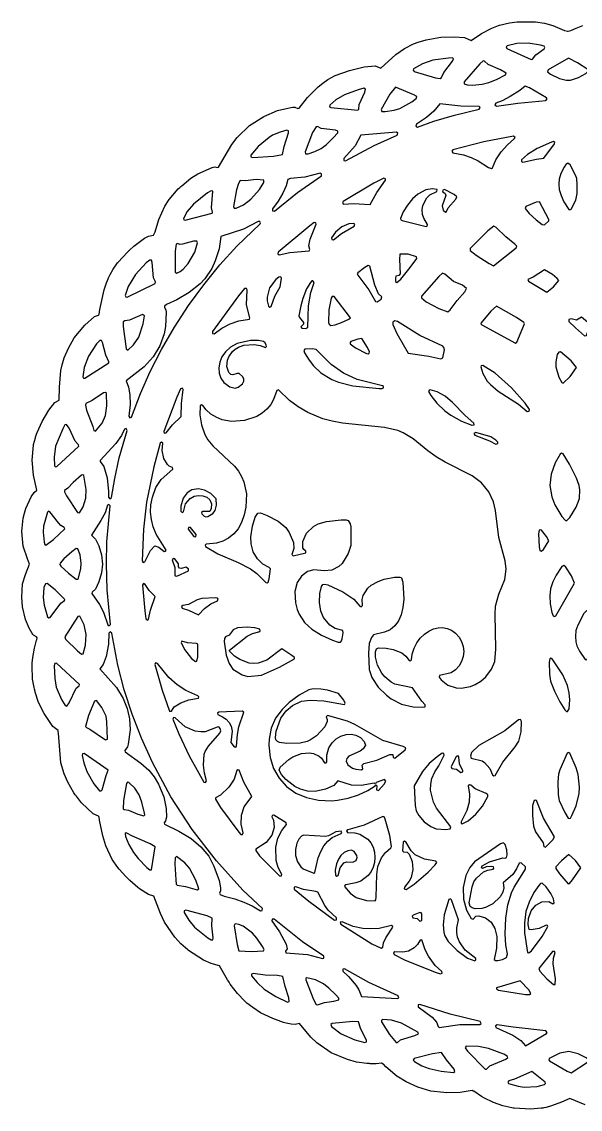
# Model space of a CAD drawing. Header units: millimetres. Extents: x 0 to 300, y 0 to 298.
# Drawn here: x 0.1 to 153.2, y 0.1 to 298.2 of the extents above; entities that cross this region are included whole.
import ezdxf

# ---------------------------------------------------------------- set-up
doc = ezdxf.new("R2010")
doc.units = ezdxf.units.MM
doc.layers.add('CUT', color=7, linetype='CONTINUOUS')

msp = doc.modelspace()

# ---------------------------------------------------------------- linework, layer by layer
at = {"layer": 'CUT'}
msp.add_lwpolyline([(154.5751, 1.3348), (150.3606, 2.9911), (148.0527, 2.0459), (145.3345, 1.0473), (143.8414, 0.6099), (143.264, 0.4507), (142.93, 0.4034), (142.7573, 0.3789), (142.7177, 0.3733), (142.5295, 0.3466), (139.5804, 0.089), (135.108, 0.3518), (134.8889, 0.3881), (134.8545, 0.3938), (134.8141, 0.4005), (134.4482, 0.461), (131.9724, 1.0351), (129.4745, 1.8989), (129.3706, 1.9455), (129.3594, 1.9505), (129.3585, 1.9509), (129.2617, 1.9944), (127.0209, 3.1005), (126.1663, 3.6229), (124.0206, 5.063), (123.8461, 5.0411), (123.5943, 5.195), (120.3205, 4.6484), (116.5742, 4.5926), (115.8061, 4.6405), (112.3059, 5.0758), (108.6779, 6.1143), (105.5083, 7.5633), (105.5064, 7.5643), (105.5046, 7.5652), (105.5016, 7.5668), (105.4982, 7.5686), (103.4066, 8.8391), (103.3369, 8.8907), (103.281, 8.932), (103.2225, 8.9753), (103.0728, 9.086), (99.9572, 11.7521), (99.2483, 12.4101), (99.1846, 12.4132), (98.7811, 12.7584), (97.2379, 12.5066), (96.0482, 12.5637), (95.6377, 12.5834), (95.4572, 12.592), (94.6867, 12.629), (91.8614, 13.0408), (89.3921, 13.6895), (84.9551, 15.5609), (81.0468, 18.269), (79.3714, 19.8869), (76.2764, 23.6176), (75.0309, 23.3452), (73.9945, 23.4434), (72.6097, 23.675), (71.8906, 23.8697), (68.9186, 24.9222), (65.5505, 26.5326), (63.4437, 27.9459), (61.8658, 29.1897), (61.2759, 29.7211), (59.2228, 31.8524), (57.2935, 34.3703), (57.0769, 34.7173), (56.9367, 34.9419), (56.8004, 35.1603), (56.5689, 35.5312), (54.3018, 39.3937), (52.056, 40.0406), (49.9666, 40.9648), (45.7978, 43.6361), (45.6312, 43.7551), (43.7602, 45.414), (42.0539, 47.2459), (39.2772, 51.381), (38.1327, 53.7638), (36.3663, 58.4964), (34.875, 58.9547), (32.43, 60.4898), (31.9604, 60.8751), (29.7347, 62.8007), (29.6255, 62.9121), (29.5221, 63.0175), (29.3577, 63.1852), (28.6237, 63.9339), (26.8222, 65.8776), (26.4343, 66.3873), (24.9231, 68.5542), (23.1675, 72.3388), (22.3103, 75.0352), (21.4393, 79.299), (21.3048, 80.2541), (21.2394, 80.2773), (21.2054, 80.4436), (19.6873, 81.1074), (16.4989, 84.0864), (15.0948, 85.8799), (15.0075, 86.0005), (14.8933, 86.1583), (14.7701, 86.3285), (14.3863, 86.8588), (12.7845, 89.7536), (11.781, 92.0073), (10.8712, 95.1017), (10.1795, 103.163), (10.1483, 103.6674), (10.1353, 103.679), (10.1107, 103.9655), (8.6725, 105.0462), (6.2505, 108.5887), (4.748, 111.5663), (3.8106, 114.41), (3.7596, 114.6233), (3.6164, 115.2216), (3.5856, 115.3504), (3.4921, 115.7408), (3.1023, 118.0009), (3.0465, 119.0791), (3.0274, 119.4477), (2.9874, 120.2194), (2.9567, 120.8126), (2.9567, 122.4027), (3.1711, 123.9349), (3.5935, 126.5193), (4.1877, 128.6575), (4.2247, 128.7783), (4.2223, 128.7817), (4.3673, 129.3035), (4.2082, 129.5995), (3.3641, 130.03), (3.201, 130.2672), (3.1989, 130.2702), (3.1886, 130.2852), (2.9239, 130.6703), (2.1898, 131.9826), (1.1838, 134.3347), (0.334, 137.8563), (0.1497, 140.4419), (0.3625, 144.1402), (1.1184, 146.7172), (2.262, 149.5285), (1.6751, 150.9372), (0.491, 154.4332), (0.1195, 158.4401), (0.5088, 162.1078), (0.8861, 163.5358), (1.2808, 164.8081), (2.6915, 167.9601), (3.5472, 169.1518), (4.2774, 169.8449), (3.3194, 173.8914), (3.0173, 178.0511), (3.3114, 182.1419), (3.3451, 182.3465), (3.849, 184.1589), (3.9146, 184.3563), (3.9935, 184.5935), (4.1843, 185.1674), (4.3237, 185.587), (5.6729, 188.6566), (7.5156, 191.7681), (9.2318, 193.7951), (10.372, 194.4813), (10.4806, 198.0064), (10.8061, 202.6339), (11.1589, 204.1819), (11.751, 206.0601), (12.9068, 208.7394), (14.5018, 211.5292), (17.4071, 215.0704), (20.031, 217.4224), (21.1816, 217.7771), (21.2117, 217.9178), (21.3349, 218.0193), (21.5071, 219.3), (22.6749, 224.7629), (23.3418, 226.6547), (23.6135, 227.309), (23.627, 227.3415), (23.6852, 227.4818), (23.9046, 228.0101), (24.3655, 228.9687), (25.2057, 230.4118), (26.4025, 232.1398), (26.4104, 232.149), (26.4569, 232.2036), (26.5061, 232.2613), (26.5595, 232.324), (29.0854, 235.0671), (29.4402, 235.4068), (29.5129, 235.4764), (29.5818, 235.5424), (29.6318, 235.5903), (30.8262, 236.6708), (33.752, 238.8838), (34.8495, 239.461), (36.2517, 239.7341), (36.6787, 240.6379), (37.6608, 244.0303), (39.3834, 247.6868), (40.5321, 249.4857), (43.0373, 252.4083), (43.462, 252.7959), (43.5469, 252.8733), (43.7297, 253.0402), (43.988, 253.276), (46.4743, 255.3664), (48.4173, 256.54), (52.3217, 258.2958), (53.0138, 258.4637), (53.7203, 258.2461), (54.0206, 258.3372), (57.7046, 264.5745), (59.1696, 266.4635), (62.5832, 269.7495), (66.4791, 272.2561), (70.2555, 273.8731), (73.8526, 274.7538), (74.452, 274.7928), (74.7263, 274.8106), (74.8033, 274.8156), (74.8811, 274.8207), (74.9671, 274.8207), (75.8234, 274.4613), (76.1296, 274.5128), (78.4253, 277.4782), (81.3875, 280.41), (82.6685, 281.408), (84.0245, 282.3447), (86.0191, 283.4609), (89.9655, 284.9005), (93.9792, 285.8719), (96.981, 286.1435), (98.5296, 285.5008), (102.7073, 289.2017), (105.0458, 290.8431), (107.5422, 292.1384), (108.8171, 292.6137), (110.9722, 293.2825), (115.0416, 293.9609), (118.6871, 294.0838), (121.4911, 293.8668), (123.3501, 293.0499), (126.1391, 294.9631), (128.9526, 296.4883), (130.8552, 297.2088), (131.0537, 297.2782), (133.8333, 297.932), (135.9651, 298.2197), (140.943, 298.1896), (143.3831, 297.7957), (145.6844, 297.173), (148.8914, 295.7952), (149.7518, 295.6564), (149.8378, 295.6762), (149.8872, 295.6576), (150.6276, 295.7766), (152.1138, 296.4351), (153.9344, 297.1684)], dxfattribs=at)
for points in [[(140.0963, 287.953), (141.0376, 289.1658), (143.3525, 290.8129), (143.513, 291.1218), (143.3065, 291.4857), (142.3486, 291.8212), (138.9532, 292.3539), (135.8573, 292.2359), (133.1951, 291.6503), (132.9219, 291.3051), (133.129, 290.9167), (139.7684, 287.8259)], [(114.8703, 282.7016), (115.1785, 282.8906), (115.8533, 284.2874), (118.2506, 287.4156), (118.5053, 288.0319), (118.1721, 288.3244), (117.0725, 288.2778), (112.782, 287.6529), (109.9759, 286.6692), (107.5561, 285.3291), (107.3961, 284.9471), (107.6584, 284.6266), (113.581, 282.8499)], [(126.3717, 281.0736), (128.1552, 281.5419), (130.266, 282.3858), (132.776, 283.7065), (132.9584, 284.1408), (131.396, 285.0721), (128.0272, 286.485), (126.9728, 287.3823), (126.6082, 287.4615), (125.7179, 286.7239), (121.3674, 281.7444), (121.3849, 281.1778), (122.254, 280.8885), (123.7251, 280.8037)], [(149.3493, 282.1604), (150.5959, 282.2255), (152.7387, 282.9523), (154.7809, 284.0636), (155.4854, 284.7704), (155.3118, 285.1024), (152.4288, 286.917), (150.0371, 288.1963), (144.43, 285.0747), (144.2348, 284.5335), (145.091, 283.8681), (147.4996, 282.6341)], [(143.8283, 276.6149), (144.1888, 277.0483), (143.9864, 277.3644), (139.343, 280.0864), (138.1524, 280.6013), (136.6264, 279.349), (134.0552, 277.7155), (131.8411, 276.5621), (130.0682, 275.8909), (129.8141, 275.407), (130.2379, 275.1117), (136.1603, 275.9416)], [(92.5413, 274.2796), (92.6224, 275.5554), (94.1385, 278.8935), (94.3512, 279.7449), (93.9343, 279.9842), (92.3576, 279.5883), (88.5934, 278.1657), (86.2327, 276.7727), (84.5552, 275.3119), (84.503, 274.9372), (84.8239, 274.6777), (92.2169, 273.9511)], [(103.7815, 274.4126), (107.0189, 276.241), (108.3039, 277.2608), (108.394, 277.6912), (107.6023, 278.1788), (102.5497, 280.2419), (101.0595, 278.3709), (98.6957, 274.1499), (98.8675, 273.6417), (99.7162, 273.5886), (102.1879, 273.943)], [(118.7202, 272.611), (125.5425, 274.2115), (125.8157, 274.7057), (125.4802, 274.9955), (120.4684, 275.0566), (114.7395, 275.6987), (113.1226, 273.6819), (111.0912, 271.9852), (108.3022, 270.0976), (108.1433, 269.5821), (108.6028, 269.3618), (113.0548, 270.9234)], [(71.5977, 261.818), (72.0589, 264.0014), (73.2084, 267.785), (73.2089, 268.3014), (72.8074, 268.4884), (70.9691, 267.9495), (68.8687, 267.094), (67.9663, 266.5286), (64.9253, 263.9995), (62.958, 261.6546), (62.9584, 261.2083), (63.334, 261.0299), (69.1528, 261.3622)], [(82.2296, 263.4977), (83.6368, 264.5458), (85.5027, 266.3531), (86.7694, 267.8024), (86.7834, 268.2572), (86.1395, 268.5106), (82.2158, 268.9938), (81.1634, 269.4716), (80.8174, 269.4322), (79.8683, 267.8614), (77.8309, 262.5346), (77.9377, 261.9738), (78.6153, 261.9657), (80.4927, 262.6153)], [(103.0177, 267.1592), (103.2016, 267.6696), (102.8267, 267.9167), (93.0781, 267.1042), (91.5322, 264.2323), (88.4604, 260.7295), (88.4127, 260.2187), (88.906, 260.0774), (96.7079, 264.2638)], [(123.2876, 261.0088), (125.2122, 260.1208), (128.0858, 258.2762), (128.8775, 257.9591), (129.1657, 258.1562), (130.1187, 260.3549), (131.5453, 262.5276), (133.3279, 264.5216), (135.2424, 266.1735), (135.3578, 266.531), (134.8981, 266.8581), (126.835, 265.3117), (118.3178, 263.0754), (118.0447, 262.7301), (118.2868, 262.3248), (121.183, 261.7203)], [(143.2185, 260.8043), (146.1989, 264.718), (146.2316, 265.1233), (145.9324, 265.3454), (145.3894, 265.2456), (141.4187, 263.4655), (138.758, 261.8607), (137.1322, 260.3295), (137.0957, 259.8883), (137.487, 259.6813), (141.2247, 260.5711)], [(152.3785, 251.1583), (152.4091, 253.5125), (152.2646, 255.2248), (151.9679, 256.1843), (150.4812, 258.9607), (149.7967, 259.4442), (149.2322, 259.0458), (148.7835, 258.3736), (147.9441, 256.584), (147.4922, 255.0786), (147.3492, 253.6728), (147.4914, 252.2765), (147.9759, 250.6077), (148.7484, 248.8588), (150.0894, 246.7516), (150.4067, 246.6353), (150.7005, 246.8022), (151.9793, 249.2647)], [(82.2492, 256.0166), (82.3243, 256.5564), (81.9425, 256.7257), (77.6985, 255.5933), (73.8332, 255.2591), (73.0381, 255.0031), (72.6271, 253.2621), (71.7126, 251.2463), (70.424, 249.0064), (68.852, 246.8886), (68.8489, 246.3545), (69.3791, 246.2892), (75.6773, 251.3914)], [(62.9642, 249.5483), (65.3073, 252.224), (66.4419, 254.1394), (66.4592, 254.7518), (64.3728, 254.9825), (61.4808, 254.6504), (59.9665, 254.7247), (59.5152, 253.9224), (58.9928, 252.1511), (58.1836, 247.6128), (58.3232, 247.0967), (58.8644, 247.124), (60.8993, 248.0689)], [(95.623, 248.1447), (97.4464, 251.3648), (99.8322, 254.8149), (99.8376, 255.1902), (99.3385, 255.3839), (96.6746, 253.9832), (88.1931, 248.9619), (88.0209, 248.5541), (88.3667, 248.2288), (91.0702, 248.3506)], [(52.444, 246.0181), (52.1609, 247.1974), (52.4865, 251.7346), (52.0605, 251.8568), (51.0594, 251.2928), (47.2304, 248.2356), (45.4463, 246.1782), (44.4269, 244.2765), (44.5306, 243.9118), (44.8915, 243.7958), (52.325, 245.7041)], [(111.2775, 242.1991), (111.3807, 242.6701), (110.3295, 244.3423), (109.976, 245.4182), (109.8778, 246.6647), (110.0661, 247.8595), (111.1328, 249.9613), (111.9848, 250.8024), (113.9553, 251.7041), (114.0111, 252.2697), (112.6259, 252.3872), (110.8673, 252.0976), (108.6669, 250.9665), (107.2535, 249.6666), (105.888, 247.9426), (104.7217, 246.1142), (103.9282, 244.2837), (104.0294, 243.9194), (104.43, 243.7131), (110.9434, 242.1081)], [(116.3434, 250.5743), (115.354, 247.7589), (115.6667, 246.5885), (116.2899, 246.0352), (116.5942, 246.1999), (116.9913, 247.1881), (119.0814, 249.5519), (119.4301, 250.1835), (118.6261, 250.9015), (115.9896, 252.1911), (115.5945, 252.0794), (115.4935, 251.7169), (116.1822, 251.1632)], [(142.8075, 242.6381), (143.4519, 242.5526), (144.6142, 243.6294), (144.6374, 244.0165), (142.016, 248.8615), (141.1118, 248.7675), (138.2839, 247.5607), (138.1326, 247.0155), (139.2487, 245.6398), (141.1316, 243.8743)], [(35.3425, 202.3549), (38.4163, 208.412), (41.9653, 214.4792), (45.8234, 220.3869), (50.0266, 226.1031), (54.4389, 231.5738), (59.0822, 236.7327), (65.4511, 242.8465), (65.5559, 243.1393), (65.3893, 243.444), (64.9731, 243.4763), (60.9545, 241.3783), (54.6817, 239.3684), (54.221, 235.9973), (53.1569, 232.6447), (52.223, 230.5641), (50.2913, 227.7572), (49.0124, 226.3843), (46.0561, 223.9499), (42.6442, 221.9572), (39.8123, 220.6783), (39.2656, 220.218), (39.2121, 219.8847), (39.6323, 219.223), (39.7039, 218.5845), (39.4915, 214.668), (39.1482, 212.6241), (37.9523, 209.4152), (36.1105, 206.3958), (33.644, 203.6195), (28.7074, 199.7682), (29.3463, 198.0658), (29.7123, 195.9745), (29.8021, 193.2999), (29.4807, 190.0557), (29.7531, 189.5939), (30.2421, 189.8139), (32.6807, 196.3067)], [(78.9133, 235.4006), (79.0778, 235.7451), (78.8474, 236.7863), (79.1496, 238.6601), (80.8134, 242.7085), (80.748, 243.0807), (80.2518, 243.1926), (79.0811, 242.2951), (70.3869, 235.0286), (70.2823, 234.5579), (70.6654, 234.3221), (73.6236, 235.0065)], [(91.2729, 242.1645), (91.388, 242.6932), (91.0649, 242.8932), (89.8222, 242.7845), (87.8227, 242.0117), (86.0988, 240.5294), (85.0621, 238.9649), (85.1248, 238.4873), (85.6008, 238.413), (87.7946, 240.1704)], [(129.4718, 231.3437), (135.6458, 236.241), (135.8528, 236.6584), (135.3208, 237.2747), (132.7942, 239.2556), (130.1463, 241.8468), (129.558, 242.136), (127.8869, 240.9012), (123.0721, 236.0364), (123.0816, 235.4951), (124.7009, 234.2199), (128.2151, 231.9363)], [(45.7846, 231.9195), (47.5337, 235.0428), (48.3192, 237.6193), (48.1526, 238.0389), (47.2482, 238.0261), (44.207, 237.2328), (43.4614, 237.1769), (42.8204, 237.4403), (42.4816, 237.2709), (42.2087, 235.3145), (42.2103, 229.593), (42.6493, 229.2916), (43.5781, 229.772), (44.3791, 230.3612)], [(36.7539, 226.8843), (36.2525, 228.0461), (35.8929, 232.1909), (35.67, 232.8354), (35.2496, 232.8624), (34.2698, 232.1051), (31.2906, 228.9463), (29.3351, 225.6263), (28.4753, 223.1799), (28.6281, 222.7981), (29.0367, 222.7506), (36.6841, 226.5027)], [(102.9544, 226.7388), (104.0369, 227.6831), (106.6373, 230.8272), (108.4235, 233.3457), (108.3586, 233.814), (106.0659, 234.4898), (103.7593, 234.5084), (103.6385, 233.0658), (103.8474, 229.1217), (103.5237, 228.6859), (102.6691, 228.4551), (102.5833, 227.8879), (102.5998, 227.021)], [(97.1234, 221.5702), (97.5609, 221.4555), (98.6624, 222.1908), (98.8548, 222.7687), (97.9474, 223.6744), (96.8734, 226.0146), (95.5354, 231.2601), (95.1079, 231.38), (94.1623, 230.8731), (92.2282, 229.4208), (92.1117, 229.1048), (92.2746, 228.7392), (95.2417, 224.7686)], [(145.9026, 225.5683), (147.321, 227.266), (146.9362, 227.8605), (145.6565, 228.9045), (143.3922, 230.231), (140.3033, 228.2398), (138.898, 227.5658), (139.0471, 227.1161), (144.0909, 224.1232)], [(70.9573, 225.5287), (71.3713, 227.8878), (71.1239, 228.2677), (70.5967, 228.1715), (69.7422, 227.5219), (68.0155, 225.2802), (67.3563, 222.6772), (67.3905, 221.7447), (67.7811, 220.2211), (68.117, 219.9878), (68.4833, 220.1695), (69.473, 222.9503)], [(78.5173, 214.4467), (78.7267, 220.3337), (79.3334, 223.9726), (80.2686, 226.7462), (79.9619, 227.2291), (79.6571, 227.1727), (79.2669, 226.7263), (78.1828, 225.0008), (77.1603, 222.3961), (76.6165, 220.3463), (76.0823, 217.6155), (76.2301, 217.1114), (77.3723, 215.7278), (77.3415, 215.2966), (76.6057, 214.5627), (76.9001, 214.1852), (78.0228, 214.1281)], [(116.942, 218.6896), (117.5566, 219.2256), (119.4723, 221.8079), (121.5483, 224.1878), (122.0381, 225.0638), (120.9243, 225.9929), (118.5006, 226.9968), (116.1133, 228.988), (115.4797, 229.2665), (114.4307, 228.3786), (109.6739, 223.0326), (109.6903, 222.5112), (110.982, 221.472), (114.4622, 219.6284)], [(57.2871, 215.4066), (59.6455, 216.1928), (62.5725, 216.7184), (62.6353, 217.0799), (61.7624, 220.5716), (61.8745, 224.7707), (61.7144, 225.0767), (61.2028, 225.053), (59.5826, 223.0703), (52.3895, 213.2668), (52.4079, 212.7864), (52.8362, 212.6541), (55.0027, 214.2342)], [(84.2497, 215.7262), (84.4351, 215.2689), (84.8732, 214.9672), (86.051, 215.1646), (87.7416, 215.7676), (89.8208, 216.6461), (90.2018, 217.0841), (85.7269, 222.8712), (85.2241, 222.9242), (84.9214, 222.398), (84.3173, 219.2155)], [(29.2, 208.173), (30.7649, 209.6207), (32.2361, 211.7802), (33.3868, 215.4498), (33.7499, 217.6412), (33.255, 217.9255), (29.6309, 216.4177), (28.4126, 216.2163), (27.9626, 215.957), (27.9334, 214.7196), (28.7806, 208.5102)], [(135.8573, 210.3519), (137.9755, 215.422), (137.7975, 215.772), (135.7502, 217.136), (130.2899, 220.2181), (128.6921, 218.8544), (126.063, 215.7011), (126.0095, 215.3615), (126.2026, 215.1219), (135.4655, 210.0871)], [(109.2303, 212.1771), (103.1449, 216.0626), (102.4199, 216.2461), (101.8876, 215.8747), (101.8887, 215.2037), (102.9153, 212.7761), (106.0078, 207.3637), (111.687, 206.5725), (115.0291, 205.7728), (115.5685, 206.0703), (115.9705, 208.2569), (115.8187, 208.9501), (115.5254, 209.2995)], [(154.9486, 212.1765), (155.8138, 214.9179), (155.7062, 215.387), (155.2446, 215.8981), (153.5738, 217.2125), (152.1648, 216.4407), (150.7498, 216.7899), (150.1219, 216.5577), (150.0954, 216.0186), (151.8872, 214.2837), (154.4331, 212.1293)], [(24.0317, 205.0316), (23.1976, 206.8488), (22.2817, 210.2583), (21.9494, 210.8583), (21.5271, 210.8284), (20.6548, 209.9463), (18.4504, 206.5726), (17.2416, 203.4475), (16.8664, 200.8601), (17.0353, 200.5122), (17.456, 200.485), (24.0113, 204.7263)], [(60.6933, 200.878), (59.6951, 201.7843), (59.1915, 201.8265), (57.987, 201.4043), (57.3988, 201.5529), (56.9105, 202.0358), (56.3867, 203.7105), (56.5391, 205.419), (56.9033, 206.323), (57.9068, 207.8126), (58.6476, 208.4627), (59.5177, 209.006), (61.0019, 209.5209), (63.8211, 209.7107), (65.4565, 209.4381), (66.9682, 208.9265), (67.1959, 209.1767), (67.1698, 209.58), (66.8621, 210.1542), (66.3654, 210.5442), (65.0665, 210.8523), (62.8003, 210.8517), (59.214, 210.0273), (57.3098, 208.994), (56.0134, 207.753), (55.0148, 206.3707), (54.3996, 204.8776), (54.1386, 203.3753), (54.2536, 201.8718), (54.6999, 200.4923), (55.5404, 199.311), (57.1722, 198.0902), (58.5927, 197.7936), (59.4562, 198.0237), (60.6242, 198.9734), (60.9843, 199.6642), (61.0293, 200.2558)], [(94.6408, 207.2703), (95.0859, 207.189), (95.3865, 207.3701), (95.4332, 207.7142), (94.9191, 208.9309), (93.3115, 211.3551), (92.2388, 211.2471), (90.3301, 210.5573), (90.1195, 210.2931), (90.1849, 209.9615), (91.5726, 208.7932)], [(80.1201, 203.8553), (82.1414, 201.9882), (85.1432, 200.1638), (86.9119, 199.4317), (90.9205, 198.3874), (98.1006, 197.668), (98.9572, 197.6358), (99.2609, 197.8589), (99.2644, 198.2006), (99.0408, 198.4094), (92.0446, 200.1718), (88.3266, 201.8753), (84.9738, 204.2443), (80.8579, 208.351), (79.7656, 208.5257), (77.7389, 208.4194), (77.4503, 208.0811), (77.5934, 207.4863), (78.8679, 205.4081)], [(146.5313, 203.6018), (147.3368, 200.8158), (148.1381, 199.3395), (148.5186, 199.1572), (150.4293, 200.994), (152.2015, 203.4093), (150.7581, 205.2627), (147.7904, 207.7031), (147.3403, 207.641), (146.936, 206.9536), (146.5348, 205.0282)], [(127.7287, 199.7191), (128.5866, 198.7365), (130.7363, 196.9115), (136.3198, 193.3792), (138.7036, 191.391), (139.2155, 191.4623), (139.2765, 191.9111), (138.163, 193.6245), (134.3875, 197.8764), (129.8964, 201.8592), (126.4914, 203.9685), (126.1091, 203.9301), (125.9338, 203.5882), (126.5224, 201.7616)], [(43.8607, 189.9787), (43.9211, 193.5532), (44.4094, 197.4048), (44.1535, 197.7758), (43.6657, 197.6125), (42.6155, 195.287), (39.0436, 185.9281), (39.1894, 185.4753), (39.6952, 185.5037), (41.4387, 187.7253)], [(49.421, 187.6819), (50.3185, 185.0894), (51.1562, 183.6454), (52.4887, 181.9793), (58.4055, 176.3648), (59.5087, 174.9791), (60.3865, 173.5849), (61.0231, 172.102), (61.74, 168.7962), (61.589, 165.1735), (61.1344, 163.0095), (60.3917, 160.9878), (59.42, 159.242), (58.2345, 157.8156), (56.8178, 156.6566), (55.2371, 155.8072), (53.5361, 155.2892), (50.6726, 155.0301), (50.4012, 154.7241), (50.5097, 154.3652), (53.9088, 152.3136), (59.4452, 149.9825), (62.8068, 148.2259), (64.6092, 146.9445), (67.0555, 144.5017), (67.4096, 144.3901), (67.704, 144.6164), (67.9543, 145.5234), (68.2845, 148.2416), (67.9297, 148.6156), (66.2401, 149.5352), (64.7193, 151.0035), (63.578, 152.9315), (62.9973, 155.1254), (62.9369, 157.0021), (63.398, 159.899), (64.0929, 162.4071), (64.8395, 163.4573), (65.6057, 163.6149), (67.4148, 162.902), (70.3725, 161.2846), (72.4748, 159.5757), (73.4655, 158.2344), (74.6453, 155.4814), (74.7194, 153.7853), (74.1919, 152.1745), (74.5614, 151.7716), (78.0055, 152.6628), (78.0225, 153.0817), (77.424, 153.566), (77.2186, 154.0055), (77.1664, 155.7146), (78.2036, 157.9896), (80.1081, 159.8812), (81.3681, 160.5848), (83.619, 161.1713), (87.661, 161.6565), (89.0544, 161.6567), (89.5682, 161.4844), (90.1858, 160.5347), (90.2938, 159.7211), (90.2917, 154.6637), (89.6364, 152.4325), (87.9339, 149.6957), (87.0484, 148.876), (85.1541, 147.8586), (83.0546, 147.67), (80.1839, 148.0041), (78.441, 147.4662), (76.8475, 146.2383), (75.59, 144.4923), (75.0236, 142.0624), (75.144, 138.9371), (75.6051, 137.1191), (76.1986, 135.7758), (77.6483, 133.5155), (79.6318, 131.6871), (82.321, 130.0628), (85.2798, 128.7042), (86.9037, 128.1605), (87.4744, 128.1705), (87.8123, 128.5187), (87.9691, 129.0843), (88.2002, 130.7384), (88.1047, 131.3043), (86.0048, 131.9027), (84.5518, 132.823), (82.7998, 134.8873), (82.0895, 136.64), (81.7744, 139.0507), (81.8336, 141.4932), (82.2719, 143.3776), (82.6747, 143.9258), (83.2164, 144.0566), (84.0069, 143.8292), (88.1112, 141.9121), (91.1432, 139.8808), (92.8323, 137.9695), (93.1532, 137.8474), (93.5144, 138.1612), (93.4554, 139.8619), (93.7537, 140.9576), (94.9709, 142.9354), (95.8814, 143.7308), (97.7937, 144.7859), (99.4557, 145.3737), (102.296, 145.926), (103.7724, 145.945), (104.2387, 145.7374), (104.5736, 144.6153), (104.8456, 139.9642), (104.6266, 137.6245), (104.1396, 135.6514), (103.4126, 134.0125), (102.4086, 132.5921), (101.1214, 131.5538), (99.5979, 130.8383), (96.5367, 130.1276), (96.003, 129.424), (95.3948, 127.7467), (95.1863, 125.1149), (95.3373, 120.6831), (96.1376, 118.4772), (97.842, 115.7949), (100.0715, 113.5658), (101.3793, 112.612), (104.2628, 111.1501), (107.4154, 110.4009), (109.8841, 110.2793), (110.6783, 110.442), (110.7299, 110.9507), (109.7616, 111.9359), (107.27, 115.6124), (102.3923, 116.6175), (101.353, 117.1703), (99.6543, 118.6564), (98.8544, 119.6497), (97.6882, 121.8112), (97.1138, 124.0488), (97.0547, 125.5136), (97.3896, 126.278), (97.9115, 126.5493), (100.0275, 126.4888), (101.9571, 126.1226), (104.2859, 125.1713), (105.3723, 124.2659), (106.3166, 123.0836), (106.7309, 123.0259), (106.9588, 123.2891), (107.1942, 124.835), (107.7219, 126.4509), (108.4492, 127.9669), (109.3404, 129.2022), (110.4993, 130.3338), (111.7066, 131.1695), (112.9796, 131.7592), (114.2583, 132.074), (115.5105, 132.1331), (116.7352, 131.9134), (117.9262, 131.4119), (119.0207, 130.6304), (120.0188, 129.538), (120.7054, 128.2914), (121.141, 126.9834), (121.2949, 125.6138), (121.1328, 124.1739), (120.7057, 122.8666), (120.0188, 121.6194), (119.0056, 120.5136), (117.8646, 119.7301), (114.687, 119.0001), (114.5376, 118.5447), (115.0673, 117.7721), (116.9021, 116.3394), (119.181, 115.6572), (120.5369, 115.5655), (123.0981, 115.9976), (124.4146, 116.5314), (125.9533, 117.4447), (127.3111, 118.5942), (128.854, 120.6918), (129.7802, 122.8796), (130.0413, 126.2409), (129.8906, 135.7725), (130.0112, 138.025), (130.865, 141.3064), (132.5338, 145.3542), (132.9383, 148.1288), (132.6385, 150.3911), (130.9187, 156.8527), (129.985, 164.264), (129.4512, 166.6437), (128.183, 169.3678), (126.1955, 171.7763), (123.6365, 173.7323), (116.2143, 177.5173), (113.7271, 178.9726), (111.4039, 180.6231), (107.4455, 183.8849), (104.7268, 185.5527), (103.2396, 186.1443), (99.5381, 186.9726), (88.0798, 188.1834), (85.1844, 188.6961), (82.636, 189.4021), (78.5228, 191.0656), (75.8719, 192.6178), (73.4768, 194.3997), (70.477, 197.3031), (70.0071, 197.1125), (69.1637, 194.6821), (68.3707, 193.2826), (67.2709, 192.0287), (66.0289, 190.9396), (64.5802, 190.0455), (61.2028, 188.8788), (57.5808, 188.6329), (55.0991, 189.0426), (53.5949, 189.6894), (51.9968, 190.6753), (50.6676, 191.7938), (49.7678, 193.0288), (49.4052, 193.2235), (49.0462, 192.961), (48.9393, 190.4251)], [(113.8806, 193.6986), (116.0671, 191.5741), (117.7671, 190.3231), (120.7106, 188.7178), (123.4836, 187.6028), (124.1037, 187.6773), (124.072, 188.2176), (121.6662, 190.2533), (118.2339, 193.8049), (116.1677, 195.5756), (113.9614, 196.7572), (112.0943, 197.2758), (111.7716, 197.1488), (111.6679, 196.8179), (112.2591, 195.7707)], [(19.6425, 187.2149), (19.8554, 186.1745), (20.3562, 185.9604), (22.2057, 188.2191), (23.0634, 190.3096), (23.454, 192.9499), (23.3796, 196.4198), (23.0585, 196.6262), (22.5577, 196.4564), (19.4111, 194.4336), (17.6922, 193.5339), (17.6111, 193.1023), (17.8476, 191.7266)], [(15.7156, 182.2764), (14.7396, 183.2292), (13.1003, 186.803), (12.413, 187.8277), (11.9755, 187.7064), (11.3598, 186.6565), (9.3679, 181.9073), (9.0049, 178.8627), (9.087, 176.5188), (9.3442, 176.1925), (9.7527, 176.2683), (15.7839, 181.9084)], [(26.8685, 178.6881), (29.0423, 186.1959), (28.744, 186.6754), (28.3274, 186.5237), (27.4397, 184.8014), (25.9155, 182.6092), (21.6119, 177.9718), (21.6576, 177.6372), (22.6391, 176.2652), (23.5746, 173.2173), (23.9455, 169.4326), (23.8972, 167.8761), (24.2384, 167.4658), (24.6861, 167.7561), (25.6028, 172.9925)], [(130.1166, 182.4379), (130.6139, 182.6315), (130.6098, 183.0055), (130.0964, 183.5428), (128.7426, 184.4597), (124.5842, 185.5923), (124.0969, 185.3454), (124.306, 184.8407), (128.3113, 183.3467)], [(36.569, 154.5464), (37.6794, 154.1493), (39.1433, 153.0214), (39.4917, 153.0387), (39.6953, 153.3219), (36.9272, 157.7492), (36.1344, 159.7428), (35.6484, 161.763), (35.4377, 163.7882), (35.5275, 165.812), (35.9225, 167.8714), (36.8904, 170.4925), (38.3714, 172.7352), (41.5734, 175.5987), (41.4367, 175.9858), (40.5651, 176.341), (40.035, 176.8609), (39.0532, 178.4569), (38.6375, 180.6628), (38.8031, 182.656), (38.4572, 182.9947), (38.0227, 182.7175), (36.288, 176.2157), (34.3295, 166.516), (33.5151, 159.1312), (33.1533, 150.3901), (33.4446, 150.0037), (33.8734, 150.1447), (35.4023, 153.2407)], [(145.2563, 174.1747), (144.8753, 171.0526), (145.4015, 167.985), (146.2962, 165.83), (148.2209, 162.6127), (149.0555, 161.5754), (149.4356, 161.3973), (150.3746, 162.3316), (152.1369, 165.1762), (152.9855, 167.5526), (153.1328, 169.9058), (152.95, 171.0782), (152.2426, 173.1341), (150.2678, 176.9333), (148.5041, 179.7866), (148.1236, 179.9527), (147.7401, 179.6752), (146.3604, 177.2824)], [(15.385, 163.6607), (15.9158, 163.5565), (16.9723, 165.2812), (17.6932, 167.6573), (17.7798, 169.971), (17.1273, 173.817), (16.8233, 173.988), (16.5221, 173.8829), (14.1909, 171.9404), (12.7592, 170.36), (11.8135, 169.7321), (11.827, 169.3409), (12.3443, 168.2713)], [(46.2453, 167.5327), (47.4292, 168.1752), (48.6141, 168.3867), (49.791, 168.2931), (50.8532, 167.8462), (51.6399, 167.1309), (52.1015, 166.0572), (52.0424, 164.7361), (51.6386, 163.99), (49.7882, 164.0013), (49.3725, 163.6694), (49.4777, 163.2749), (50.1406, 162.6678), (50.5898, 162.5041), (51.1532, 162.5909), (52.5481, 163.4039), (53.0976, 164.2135), (53.5209, 165.7099), (53.4024, 167.4297), (51.9594, 168.8918), (50.262, 169.8455), (48.5928, 170.1274), (46.7426, 169.8561), (45.4507, 169.0868), (44.3756, 167.59), (43.7551, 165.4104), (43.7637, 164.0523), (44.0718, 163.7249), (44.4907, 163.8882), (45.0506, 166.045)], [(6.0162, 158.2665), (6.2224, 155.5481), (6.4053, 154.9144), (6.7003, 154.7343), (8.8655, 156.2978), (11.886, 159.2043), (11.7566, 159.5575), (10.8069, 160.1458), (10.1723, 160.8362), (7.8474, 163.9053), (7.46, 164.0543), (7.1614, 163.8182), (6.1029, 159.9174)], [(23.363, 149.5667), (23.4845, 155.6046), (24.3887, 165.5057), (24.0059, 165.9164), (23.6265, 165.6926), (22.9673, 163.6291), (21.8381, 161.4587), (19.2143, 157.4367), (20.3072, 156.4119), (21.2816, 154.558), (22.014, 152.1015), (22.286, 149.5456), (21.9825, 147.1626), (21.2823, 144.6888), (20.3496, 142.6981), (19.4079, 141.8107), (19.3183, 141.474), (21.428, 138.4475), (22.5573, 136.3163), (23.6736, 132.8851), (24.1182, 132.5751), (24.4667, 132.9502), (23.5451, 142.4596)], [(47.8247, 157.0566), (47.9486, 157.6118), (46.3668, 159.5674), (45.8338, 159.5988), (45.7402, 159.0731), (47.3183, 157.1193)], [(141.947, 154.2924), (142.1598, 153.2923), (142.5145, 153.0725), (143.1515, 153.5453), (144.653, 155.9161), (143.9432, 157.1401), (142.5748, 158.8304), (142.2605, 158.9651), (141.9563, 158.809), (141.8242, 157.7995)], [(15.0219, 145.3703), (15.542, 145.4373), (16.2983, 148.2667), (16.3898, 149.7758), (16.0973, 152.0431), (15.4936, 153.708), (15.0505, 153.7696), (13.8666, 152.8732), (11.6895, 150.9649), (10.6427, 149.7805), (10.5954, 149.432), (10.8762, 148.999), (12.9056, 147.0319)], [(42.0511, 146.5761), (42.1848, 146.2925), (42.599, 146.218), (45.8191, 147.6862), (45.8474, 148.2018), (45.0734, 148.6781), (43.8848, 148.3046), (43.3658, 148.3832), (43.1127, 148.7665), (43.0974, 149.6244), (42.0449, 151.0036), (41.6037, 151.1009), (41.3509, 150.7264), (42.1112, 148.6382)], [(150.8025, 146.2786), (149.2329, 148.7374), (148.7346, 149.1958), (148.1606, 148.8461), (146.6602, 146.5494), (145.7262, 144.679), (145.1082, 142.7915), (144.8736, 140.8279), (144.9618, 138.624), (145.432, 136.259), (145.8232, 135.3686), (146.192, 135.1666), (146.5431, 135.396), (151.6232, 144.2951)], [(6.3087, 138.2373), (7.1725, 135.071), (7.5633, 134.7867), (7.8739, 134.9418), (10.8177, 138.8389), (11.8149, 139.5485), (11.9302, 139.8719), (9.3156, 142.4652), (7.0715, 144.2464), (6.595, 144.1578), (6.1636, 143.1593), (6.015, 140.3412)], [(34.1316, 134.4974), (34.5334, 134.192), (34.9078, 134.4823), (35.3866, 136.8719), (36.6662, 140.653), (35.0538, 142.2985), (33.9905, 143.9811), (33.5271, 144.2104), (33.2214, 143.7933), (33.8166, 136.7384)], [(48.599, 135.5943), (50.2581, 137.3459), (51.9211, 138.6034), (53.811, 139.4988), (53.9788, 139.9098), (53.7404, 140.2014), (53.1936, 140.2754), (49.4572, 140.12), (48.1643, 139.7122), (45.8458, 138.4486), (44.2979, 138.1915), (43.9057, 137.877), (44.0932, 137.4439), (45.8289, 136.913)], [(16.9646, 124.9572), (17.5722, 127.3501), (17.7472, 130.2568), (17.2381, 132.8953), (16.0364, 135.2249), (15.4745, 135.1416), (11.9023, 129.6332), (12.108, 128.9924), (15.3875, 125.8046), (16.4653, 124.8771)], [(156.0926, 128.6509), (155.9445, 134.4686), (155.5189, 136.4098), (155.043, 136.8205), (154.1831, 135.9723), (152.5458, 132.7813), (152.058, 131.3262), (151.9379, 129.7066), (152.0268, 128.267), (152.3211, 127.1504), (153.0607, 125.647), (154.5312, 123.4027), (154.8448, 123.27), (155.1478, 123.4258), (155.6377, 124.8812)], [(61.9586, 132.2146), (59.3012, 132.0418), (58.1125, 131.5255), (56.9409, 130.0485), (56.0002, 129.601), (55.7349, 129.1649), (55.6178, 128.3526), (56.156, 124.6019), (56.9742, 122.2718), (57.9769, 120.746), (60.5066, 119.1619), (62.0805, 118.7616), (65.8411, 119.0655), (70.75, 121.2422), (74.9115, 123.5376), (74.8574, 123.9478), (74.1695, 124.5243), (71.4214, 126.2951), (67.2737, 123.1717), (64.9363, 122.3526), (63.66, 122.256), (62.4192, 122.4156), (59.9221, 123.347), (58.4369, 124.3176), (57.0527, 125.6775), (57.114, 125.9683), (61.9268, 129.7498), (63.3906, 130.5548), (65.108, 130.9888), (65.4422, 131.2375), (65.3492, 131.6778), (64.0098, 132.033)], [(34.9153, 93.0849), (36.4101, 91.2519), (37.6535, 89.1896), (39.028, 85.7729), (39.6702, 82.5715), (39.7645, 80.1812), (39.5142, 79.1513), (39.1395, 78.5801), (39.2198, 78.2046), (43.2207, 76.2892), (46.5678, 74.2782), (49.2576, 72.0116), (51.3658, 69.4506), (52.8212, 66.7005), (54.2408, 62.8348), (54.645, 60.7557), (54.642, 60.0047), (54.3683, 59.325), (54.4695, 59.0003), (55.6022, 58.4836), (58.5316, 57.7474), (60.9626, 56.8971), (63.2868, 55.8876), (65.6081, 54.5167), (66.0447, 54.5854), (66.0764, 55.1476), (60.7237, 60.1766), (53.4689, 68.1889), (46.8482, 76.7467), (40.9828, 85.7593), (35.9673, 95.1577), (32.9537, 101.7876), (30.3826, 108.4401), (28.2349, 115.0929), (26.4507, 121.8042), (24.7963, 130.6443), (24.3412, 130.9458), (24.0066, 130.5952), (23.947, 127.5735), (23.2172, 124.1743), (22.4532, 122.0597), (21.5363, 120.8714), (26.0869, 115.7022), (27.9594, 112.652), (29.0318, 109.9646), (29.6512, 107.0904), (29.8019, 104.1278), (29.316, 100.1822), (29.1058, 99.4433), (28.3656, 98.3949), (28.5078, 98.0839), (32.7902, 94.9654)], [(46.6822, 123.6706), (47.7317, 122.8623), (48.1528, 122.8835), (48.4163, 124.1227), (48.3498, 127.6288), (48.055, 127.8055), (45.5876, 127.9296), (43.997, 128.4309), (43.7887, 128.0423), (44.6924, 126.1012)], [(9.598, 115.8376), (11.0342, 112.3937), (12.0549, 110.7665), (12.4777, 110.6187), (13.146, 111.5375), (15.056, 115.567), (15.8604, 116.159), (15.9713, 116.5282), (9.6873, 122.3645), (9.1728, 122.3066), (9.0043, 121.6657), (9.183, 118.188)], [(40.6323, 109.2382), (41.1429, 109.2312), (41.913, 110.3782), (43.7015, 111.5048), (45.9326, 112.3188), (48.5298, 112.7977), (48.6206, 113.1282), (48.4236, 113.4085), (45.1453, 114.8559), (42.6909, 116.4847), (40.4392, 118.4957), (37.3305, 122.2931), (36.8142, 122.439), (36.6017, 121.9789), (38.5776, 115.0157)], [(144.8108, 119.34), (145.1094, 117.4829), (146.148, 114.72), (147.6178, 111.8077), (149.0375, 109.5561), (149.4252, 109.1481), (149.7329, 109.1045), (150.1538, 109.8562), (150.3862, 112.3053), (150.1806, 114.2707), (149.7049, 116.2977), (148.4743, 119.1782), (145.4896, 123.5913), (145.1891, 123.7452), (144.8526, 123.5859), (144.7224, 122.6484)], [(101.0074, 97.3808), (101.8657, 97.3727), (101.918, 96.4947), (102.4321, 96.3302), (105.2147, 98.6087), (105.4116, 99.1957), (104.6779, 99.565), (99.0944, 101.1478), (91.4384, 105.5489), (89.376, 106.4768), (83.9452, 108.0076), (83.5446, 107.687), (83.8618, 106.9656), (83.8646, 106.3873), (83.1834, 104.9143), (80.9357, 102.4842), (79.2644, 101.3499), (78.3856, 100.9465), (76.481, 100.4935), (72.7583, 100.3378), (70.8128, 100.5909), (70.2006, 100.8704), (69.8, 101.3645), (69.6692, 102.0205), (69.8887, 103.7245), (71.1631, 107.3064), (72.5642, 109.2742), (74.3023, 110.7408), (76.808, 111.9547), (79.1566, 112.2112), (82.9513, 112.0285), (88.5561, 111.0308), (88.7612, 111.4545), (88.3979, 112.245), (86.9469, 114.1002), (83.9551, 114.9783), (82.0966, 115.2827), (80.0036, 115.342), (78.8632, 115.032), (76.1945, 113.5963), (73.3919, 111.5752), (71.4846, 109.6942), (69.7235, 107.2588), (68.5313, 104.5279), (67.9311, 101.5531), (67.8706, 99.9), (68.2091, 96.4823), (69.1509, 93.4876), (70.6672, 90.8123), (72.7175, 88.554), (75.2444, 86.7701), (78.1922, 85.519), (81.4678, 84.8089), (85.1261, 84.6825), (86.665, 84.8299), (89.6251, 85.367), (92.4302, 86.2427), (94.9657, 87.4682), (96.9916, 88.7552), (97.1431, 89.0637), (97.5052, 88.7368), (97.4096, 87.6991), (97.8922, 87.4754), (99.4834, 89.1858), (99.9551, 90.0508), (99.5916, 90.4895), (97.3136, 89.645), (97.08, 89.2857), (96.7095, 89.4701), (93.1476, 88.8368), (90.4726, 88.9656), (86.7868, 90.116), (85.6795, 88.8794), (83.3956, 87.8248), (80.5763, 87.2397), (78.4567, 87.2667), (76.5761, 87.7921), (74.9439, 88.6107), (72.5542, 90.4864), (71.295, 91.847), (70.6687, 93.0295), (70.9778, 93.8931), (73.3335, 95.9468), (74.466, 96.6841), (76.7767, 97.6248), (78.9624, 97.8123), (80.0847, 97.6131), (81.6449, 96.8481), (82.259, 96.3299), (83.0906, 95.0849), (83.5949, 95.0385), (83.771, 95.3306), (83.7724, 97.197), (84.3448, 99.1342), (85.1959, 100.5343), (86.2959, 101.6008), (87.6072, 102.3813), (89.0508, 102.8236), (90.4154, 102.9134), (91.7388, 102.6706), (92.9803, 101.9991), (93.9813, 100.9322), (94.3396, 99.8998), (93.7232, 98.9134), (92.8721, 98.2833), (89.7804, 96.8657), (89.2468, 96.2549), (89.0663, 95.5033), (89.4928, 94.4795), (90.7905, 93.6214), (91.6806, 93.3017), (93.2517, 93.1187), (93.6037, 93.3911), (93.4637, 94.4256), (93.8763, 94.8304), (97.4456, 95.8323)], [(23.6203, 101.5315), (23.4816, 106.2686), (23.2164, 107.8118), (22.0451, 110.2672), (20.6182, 112.1014), (20.0903, 111.9192), (18.442, 108.0621), (17.6376, 105.0614), (17.8278, 104.7197), (18.7499, 104.3257), (23.0632, 101.3928)], [(46.0525, 96.9943), (49.0899, 91.3707), (50.0493, 89.7787), (50.5189, 89.6847), (50.745, 90.1068), (50.1758, 92.2261), (49.9282, 94.4605), (50.1499, 97.4561), (50.373, 98.2063), (51.2926, 99.5895), (54.3861, 103.1753), (54.6944, 103.8047), (54.4911, 104.5026), (54.1462, 104.8956), (53.6877, 104.8761), (50.4267, 103.568), (49.226, 103.5111), (47.6243, 103.7834), (44.9015, 104.9168), (42.1796, 107.3661), (41.7028, 107.4453), (41.4947, 107.0092), (43.1592, 102.9913)], [(56.156, 107.0391), (56.9938, 106.1081), (57.5194, 105.1219), (57.8458, 103.7617), (57.4461, 100.6613), (58.342, 99.4489), (58.784, 99.3695), (59.0182, 99.6702), (59.2549, 102.8343), (59.65, 104.9384), (60.9625, 108.9828), (60.588, 109.2129), (54.1476, 108.9539), (53.7773, 108.6939), (53.8554, 108.2825), (55.1831, 107.708)], [(135.4052, 99.4275), (136.3588, 100.9855), (137.0163, 103.5142), (137.1352, 106.4331), (136.873, 106.9611), (136.3385, 106.8514), (132.5694, 103.8381), (125.3881, 99.7846), (123.4076, 97.8588), (123.1716, 96.8545), (123.3406, 96.3367), (126.3543, 95.5726), (126.965, 95.1879), (128.4372, 93.5322), (129.2051, 91.7218), (129.5205, 91.4657), (129.8981, 91.6156), (132.0144, 95.2174)], [(17.9591, 92.6853), (19.8973, 89.2921), (21.468, 87.4255), (21.9002, 87.3361), (22.1456, 87.6127), (23.2492, 91.6144), (23.8479, 93.0378), (17.2734, 97.6543), (16.7991, 97.5683), (16.7048, 97.0515), (17.1122, 95.076)], [(111.8512, 94.852), (110.0199, 92.6582), (107.6599, 88.7282), (107.9261, 83.3897), (108.2661, 81.8813), (108.9536, 80.5889), (110.471, 78.8414), (112.2864, 77.5579), (113.7559, 77.0045), (116.3539, 76.7724), (117.5588, 76.943), (117.7385, 77.5018), (113.819, 82.6271), (112.9936, 84.2569), (112.2015, 87.5875), (112.2333, 89.1683), (112.5822, 90.8018), (113.339, 92.6175), (114.4625, 94.2534), (115.926, 97.1617), (115.8496, 97.6067), (115.3716, 97.6828), (113.9594, 96.7228)], [(121.0725, 92.5576), (121.0819, 92.8689), (120.1457, 94.7699), (119.9388, 96.6725), (119.7216, 96.9396), (119.2039, 96.7837), (117.8694, 93.978), (118.0541, 93.5005), (119.3434, 93.3322), (120.5326, 92.3623)], [(147.2504, 91.916), (147.1068, 89.827), (147.1661, 86.3042), (147.4664, 84.7207), (148.9769, 81.4387), (149.9312, 79.9296), (150.2417, 79.7656), (150.5625, 79.9082), (150.9428, 80.5884), (152.0957, 83.2306), (152.9194, 86.6423), (153.041, 88.3615), (152.6294, 91.8517), (152.1232, 93.6469), (150.3695, 97.7134), (150.0405, 97.9135), (149.6727, 97.7111), (147.6372, 93.1143)], [(59.6142, 76.0821), (60.1666, 75.4512), (60.612, 75.4553), (60.786, 75.8289), (60.2514, 78.2304), (60.3804, 80.7543), (61.1195, 82.9929), (63.1754, 85.7997), (61.031, 89.7958), (59.7083, 93.0814), (59.3736, 93.1606), (59.12, 92.986), (58.3746, 90.5748), (56.8692, 88.3528), (54.6048, 86.236), (53.2265, 85.478), (53.1952, 85.128), (54.6331, 82.7838)], [(27.9532, 82.4708), (28.2077, 82.2448), (29.397, 82.0489), (31.9193, 80.9764), (33.6308, 80.5048), (33.8477, 80.7752), (33.7855, 81.234), (33.055, 84.2717), (32.3001, 86.2767), (31.1249, 88.0872), (29.4667, 89.6733), (29.0877, 89.715), (28.8445, 89.4214), (28.0183, 84.756)], [(122.8027, 84.2735), (122.0913, 81.9864), (120.5764, 78.851), (120.6184, 78.5104), (120.8693, 78.3333), (122.4833, 79.1611), (124.5879, 80.9433), (126.4335, 83.1795), (127.8742, 85.8418), (127.8507, 86.2698), (127.3957, 86.6936), (124.4164, 87.8989), (123.2257, 88.892), (122.831, 89.0157), (122.5363, 88.7256), (122.8976, 86.5126)], [(140.1037, 80.6047), (140.3956, 77.6581), (140.9417, 76.1454), (143.1023, 73.1138), (143.2327, 72.0834), (143.668, 71.8945), (145.7082, 73.9861), (146.1528, 74.7983), (143.1914, 79.8783), (141.2355, 84.6912), (140.9276, 84.8517), (140.5824, 84.6881), (140.1607, 83.3574)], [(70.7592, 64.0531), (71.2969, 64.0395), (71.4182, 64.4674), (70.4341, 66.3456), (69.8866, 68.2612), (69.7316, 71.9121), (70.3237, 74.4156), (71.3856, 76.4788), (72.6554, 78.1807), (72.5797, 78.6466), (69.2687, 80.6892), (68.799, 80.6228), (68.6834, 80.266), (69.1322, 79.3109), (69.3468, 77.3223), (68.6363, 75.2057), (67.1021, 73.2566), (64.2888, 71.3534), (64.2599, 71.007), (65.2634, 69.5584)], [(92.8138, 75.4595), (95.0281, 74.0861), (95.8445, 73.1124), (96.4392, 71.9246), (96.8125, 70.5873), (96.9361, 69.1086), (96.8426, 67.7041), (96.4699, 66.4272), (95.9091, 65.245), (95.1079, 64.1939), (93.0426, 62.6576), (91.739, 62.1608), (88.9316, 61.6352), (88.6775, 61.4472), (88.64, 61.1139), (90.1543, 59.3116), (91.8055, 58.127), (94.6577, 57.2725), (96.9865, 57.2189), (97.2288, 57.4844), (97.3209, 58.2089), (97.4703, 64.4834), (97.7245, 66.6682), (98.7724, 69.0353), (99.8769, 70.4483), (101.3072, 71.7552), (101.4906, 72.1548), (101.0393, 75.1724), (99.7533, 79.6346), (99.4712, 80.2218), (99.0826, 80.3255), (93.9965, 77.9561), (89.5059, 76.7227), (89.1759, 76.3729), (89.4176, 75.9572), (91.4761, 75.8328)], [(29.4538, 72.6271), (30.7245, 70.4395), (32.0173, 68.8156), (34.3983, 66.3743), (35.2531, 65.6953), (35.6735, 65.7222), (36.7138, 72.0016), (35.3622, 72.8216), (30.4974, 74.9081), (28.7097, 75.8417), (28.4321, 75.6456), (28.5307, 74.8235)], [(82.0656, 70.7611), (82.9288, 72.3014), (84.0109, 73.5999), (85.2514, 74.6229), (87.7101, 75.6839), (87.8666, 75.9854), (87.7061, 76.3239), (86.1922, 76.1367), (84.1711, 75.0659), (83.4264, 74.8616), (77.3172, 75.224), (76.7658, 74.9441), (76.0753, 74.1115), (75.5407, 73.0619), (75.141, 71.264), (75.1726, 69.643), (75.6842, 67.9241), (76.6199, 66.5432), (77.2892, 66.007), (80.2135, 64.7938), (80.4796, 65.0185), (81.3901, 68.9802)], [(111.5503, 65.0972), (113.4743, 67.0499), (113.882, 67.7036), (113.6145, 68.1032), (110.5184, 68.65), (107.9718, 69.8319), (106.8482, 70.8932), (105.4274, 73.4207), (105.093, 73.5941), (104.7026, 73.2702), (104.5061, 70.8974), (104.8165, 70.6143), (105.7862, 70.5892), (106.3475, 69.9775), (107.132, 68.0104), (107.3514, 65.8542), (106.8406, 63.6507), (106.3114, 62.6297), (105.0368, 60.9832), (104.9834, 60.5049), (105.465, 60.3299), (107.7194, 61.8097)], [(127.2429, 52.5409), (128.8173, 51.3754), (129.8553, 49.6782), (130.3537, 47.4558), (130.2934, 44.2555), (129.663, 41.1083), (129.9539, 40.8609), (130.6738, 40.8542), (131.9318, 41.1502), (133.0173, 41.6978), (133.2701, 42.6699), (132.8189, 45.0875), (132.6679, 48.1333), (132.8205, 52.4372), (133.3642, 56.1222), (134.3979, 59.4145), (135.129, 61.0025), (138.2016, 65.9107), (138.2016, 66.5443), (137.0008, 67.64), (136.4909, 67.58), (135.7531, 65.9646), (134.7489, 64.4739), (132.069, 62.1981), (132.3146, 60.8183), (131.9829, 59.6001), (131.2328, 58.2984), (129.2609, 56.393), (127.2517, 55.3941), (126.2255, 55.1186), (124.4026, 55.0279), (123.6087, 55.2636), (123.0474, 55.6898), (122.767, 56.6611), (123.5581, 61.0946), (124.0911, 62.4114), (124.7923, 63.4507), (126.7239, 65.1429), (127.8884, 65.6291), (129.3171, 65.8684), (129.5813, 66.1793), (129.4059, 66.5839), (128.8626, 66.6488), (127.4584, 66.5018), (126.4095, 66.0513), (126.1489, 66.2715), (126.3535, 66.8286), (128.3313, 67.9511), (131.9626, 69.0392), (132.6779, 68.8921), (133.0008, 69.0978), (133.2109, 69.81), (133.0912, 71.2452), (132.6286, 72.6527), (132.2062, 73.1502), (131.3664, 72.8694), (124.2066, 67.9317), (122.9332, 66.3418), (121.8975, 64.1565), (121.1445, 60.8753), (121.2027, 57.6549), (122.0533, 54.6971), (123.3497, 52.3861), (123.8541, 52.1716), (124.5858, 52.9804), (125.3939, 53.1341)], [(47.8804, 62.8817), (46.1118, 66.1841), (44.8289, 67.6475), (42.5299, 69.3392), (42.1389, 69.0271), (42.119, 67.3455), (42.3304, 63.0123), (42.4942, 61.8056), (42.722, 61.5497), (44.9974, 61.1224), (48.2075, 60.2017), (48.6514, 60.5151)], [(88.3839, 67.6753), (89.2469, 67.9268), (90.9239, 67.8155), (91.7568, 68.2641), (92.0774, 69.1253), (92.0225, 69.6719), (91.2731, 70.7343), (90.5054, 71.1151), (89.5059, 70.9522), (88.507, 70.4755), (87.6307, 69.6907), (86.9436, 68.6508), (86.419, 67.3322), (86.0371, 65.611), (86.1225, 64.2681), (86.4519, 63.9683), (86.8555, 64.1566), (87.3743, 66.2848)], [(150.2656, 61.9745), (151.142, 62.9432), (153.4293, 66.2427), (151.948, 68.2954), (150.1346, 69.8982), (148.0779, 68.2298), (146.5621, 66.5381), (146.5275, 66.1035), (147.5709, 64.5899), (149.9488, 61.8581)], [(85.8584, 51.9692), (86.3955, 52.0448), (86.3948, 52.5573), (84.1353, 54.6641), (83.1816, 55.951), (81.3151, 59.5785), (80.7796, 59.811), (77.3378, 60.3131), (75.288, 61.0699), (74.766, 60.9449), (74.8056, 60.4394), (78.7994, 57.108)], [(142.78, 47.4167), (144.3763, 50.1465), (144.2565, 50.4707), (143.9293, 50.582), (141.9202, 49.6284), (139.769, 49.2647), (139.2285, 49.4099), (138.9765, 50.6975), (139.0671, 52.4162), (139.7897, 54.5052), (141.0737, 56.0715), (142.7251, 56.981), (144.5877, 57.0298), (145.6834, 56.3904), (146.1081, 56.7159), (145.8611, 57.7611), (145.1572, 59.2211), (143.8798, 61.0303), (142.7628, 62.0474), (142.3445, 61.9425), (141.852, 61.4329), (140.5353, 59.4657), (139.2356, 56.8669), (138.3117, 54.3236), (137.9312, 51.1155), (137.9601, 48.4652), (138.77, 43.0895), (139.089, 42.9708), (139.8418, 43.5256)], [(115.6233, 50.6854), (115.7956, 48.5841), (116.0633, 47.626), (116.9773, 46.0966), (119.4752, 43.6026), (122.2915, 41.5255), (124.3705, 40.7805), (124.6319, 41.0559), (124.5717, 41.395), (121.6887, 43.6789), (120.0838, 45.9812), (119.5852, 47.2475), (119.3564, 48.5603), (119.4156, 49.8119), (119.8841, 51.9757), (117.9676, 57.4654), (117.6272, 57.7621), (117.226, 57.5551), (115.9481, 53.3447)], [(47.5107, 50.0341), (51.1199, 47.0853), (52.0592, 46.503), (52.4742, 46.5702), (52.6134, 47.1237), (52.2512, 50.3686), (52.2966, 52.4797), (50.9126, 53.0791), (45.0634, 54.6356), (44.6436, 54.4985), (44.6032, 54.0588), (45.9647, 51.8801)], [(109.2904, 51.6354), (109.7692, 51.8057), (109.8447, 53.6479), (109.659, 53.9475), (109.2893, 53.9828), (107.3855, 53.3065), (107.136, 52.9835), (107.3302, 52.5875), (108.5305, 52.3582)], [(59.659, 43.5026), (63.1009, 43.2958), (66.4354, 43.4739), (66.5519, 43.8404), (66.1534, 44.6807), (64.5643, 47.0056), (63.3447, 48.3471), (60.8297, 50.2461), (59.6748, 50.7804), (58.7925, 50.9489), (58.4066, 50.7758), (58.3558, 50.3648), (59.1982, 45.248)], [(72.5679, 45.3449), (72.8781, 44.0395), (72.3994, 43.4385), (72.5382, 42.9806), (78.4466, 42.5102), (82.5898, 41.3744), (82.977, 41.5152), (82.921, 42.0792), (77.0485, 46.0248), (69.2836, 52.2311), (68.7781, 52.2281), (68.6756, 51.7331), (70.7978, 48.7102)], [(98.6893, 44.2562), (99.1141, 44.4956), (99.3205, 45.7051), (99.8914, 47.0942), (101.8848, 49.9943), (101.7776, 50.3235), (101.4541, 50.4472), (98.0966, 49.6858), (95.7797, 49.504), (93.6122, 49.5966), (90.9559, 50.1571), (87.9535, 51.5073), (87.4136, 51.3333), (87.5517, 50.8126), (96.0908, 45.4785)], [(113.4589, 37.6676), (114.9254, 37.1835), (115.3348, 37.4335), (115.2696, 37.8423), (113.4847, 39.4746), (111.6351, 42.0215), (110.7447, 43.8279), (109.7818, 46.5288), (109.3176, 46.4402), (108.6015, 45.2382), (107.7153, 44.3493), (106.1172, 43.4001), (104.628, 43.1364), (102.4415, 43.2303), (102.0626, 42.9892), (102.173, 42.5205), (105.0584, 41.0698)], [(146.3771, 34.318), (146.4218, 35.8168), (145.8293, 39.9535), (145.9271, 41.5082), (146.3365, 43.0183), (146.2019, 43.3726), (145.6348, 43.3334), (141.8939, 38.7143), (142.1077, 37.9606), (144.0726, 35.8493), (145.87, 34.2726)], [(66.5328, 33.035), (69.7793, 30.9827), (72.9435, 29.4759), (73.4012, 29.5941), (73.3021, 30.6611), (72.3, 33.7648), (71.6732, 36.478), (70.1961, 36.7634), (66.8307, 36.8861), (63.5366, 37.2823), (63.1187, 37.1267), (63.124, 36.6486), (64.6238, 34.7918)], [(80.8751, 28.8071), (81.2065, 28.732), (83.0743, 29.3709), (85.6543, 29.6821), (87.0066, 30.0514), (87.0181, 30.5052), (86.1352, 31.5039), (84.3317, 33.2784), (82.8227, 34.4561), (80.6892, 35.5776), (78.3154, 36.1552), (77.9949, 35.9533), (77.9688, 35.6108), (80.1075, 30.1804)], [(91.7825, 34.0151), (92.5078, 32.8197), (93.2167, 31.0311), (103.1449, 30.4204), (103.4969, 30.6339), (103.3325, 31.176), (95.2759, 34.8514), (88.6278, 38.5533), (88.1513, 38.4896), (88.0971, 37.9806), (89.6724, 36.5168)], [(138.2316, 31.5815), (139.337, 31.5307), (139.6525, 31.8435), (139.1034, 32.7828), (136.7354, 35.2485), (130.2907, 33.413), (130.2466, 33.1092), (130.799, 32.7536)], [(113.8316, 24.0057), (114.2904, 22.7538), (114.5513, 22.5343), (120.2598, 23.2822), (125.7411, 23.3338), (126.0745, 23.6221), (125.8069, 24.116), (117.6026, 26.1203), (109.2909, 28.8322), (108.8277, 28.6919), (108.8353, 28.208), (112.6353, 25.2974)], [(91.3997, 19.1619), (94.2092, 18.3794), (94.6461, 18.591), (94.6539, 18.9397), (93.0137, 22.3029), (92.4095, 24.0537), (90.889, 24.1181), (85.2412, 23.6048), (84.8427, 23.3246), (85.0277, 22.8132), (87.7308, 20.7689)], [(102.7366, 18.394), (103.0831, 18.4124), (103.9906, 19.1066), (107.9209, 20.2861), (108.8708, 20.7538), (108.7142, 21.2472), (104.2613, 23.7157), (101.4971, 24.5155), (99.0637, 24.6815), (98.7525, 24.4694), (98.7536, 24.0928), (100.9328, 20.579)], [(136.9286, 18.8992), (138.1783, 17.4902), (143.9984, 20.8991), (144.1698, 21.1612), (143.834, 21.6302), (134.8573, 22.5786), (130.4184, 23.2452), (129.9787, 22.9786), (130.1275, 22.5191), (134.7546, 20.3784)], [(111.7776, 11.2615), (115.1425, 10.5407), (118.4893, 10.1595), (118.8844, 10.4441), (118.6261, 11.085), (116.5206, 13.6231), (115.1492, 15.649), (112.6872, 15.3104), (107.729, 13.9969), (107.4178, 13.5899), (107.7523, 13.1541), (109.8073, 11.9796)], [(127.5316, 11.1092), (128.4802, 11.9745), (132.7999, 13.8341), (133.3347, 14.2591), (133.2104, 14.6807), (132.2605, 15.1963), (128.1058, 16.7626), (125.3601, 17.2944), (121.9952, 17.3711), (121.7073, 16.8861), (122.2901, 16.0016), (127.1999, 11.0558)], [(150.7135, 10.0384), (155.2083, 13.0032), (155.5569, 13.4516), (155.4461, 13.7422), (154.8441, 14.153), (152.6449, 15.2833), (150.1113, 15.9331), (147.6169, 15.5025), (144.7414, 13.9973), (144.5941, 13.6817), (144.7813, 13.3465), (149.6474, 10.4888)], [(137.896, 6.1675), (141.3804, 6.2884), (143.414, 6.8287), (143.7109, 7.1933), (143.5675, 7.5425), (139.9777, 10.4246), (135.2333, 8.3775), (133.665, 7.9002), (133.3379, 7.5529), (133.5732, 7.1379), (136.1982, 6.3783)]]:
    msp.add_lwpolyline(points, close=True, dxfattribs=at)

doc.saveas('drawing.dxf')
